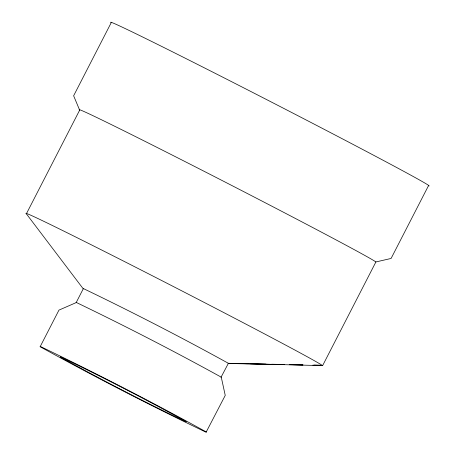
<?xml version="1.0" encoding="UTF-8"?>
<svg xmlns="http://www.w3.org/2000/svg" width="455" height="455" viewBox="0 0 455 455"><rect width="100%" height="100%" fill="white"/><g stroke="black" fill="none" stroke-linecap="round" stroke-linejoin="round"><path stroke-width="0.68" d="M76.4 302.507L58.957 310.111L40.131 346.738C94.629 376.774 150.031 405.257 206.092 432.25L225.242 395.401L221.267 377.172C173.696 350.947 125.341 326.07 76.4 302.507L76.11 302.7L83.242 288.834L26.367 213.827L79.653 110.156L73.636 95.783L111.168 22.75A179.02 2.497 27.2 0 1 267.711 100.151A179.02 2.497 27.2 0 1 428.917 185.93M247.548 363.71L228.393 363.3L220.976 377.366M83.242 288.834L83.527 288.635C132.468 312.198 180.828 337.075 228.393 363.3L322.618 365.627L375.898 261.955L391.095 258.451L428.633 185.418M40.131 346.738L40.461 346.517C96.523 373.504 151.924 401.992 206.422 432.028M228.393 363.3L228.103 363.5L284.597 364.586M289.539 364.683L302.956 364.938M312.847 365.132L320.61 365.28L314.229 365.143M250.386 363.772L265.993 364.108M271.663 364.227L284.432 364.506M292.946 364.688L302.876 364.899M26.367 213.827A167.059 2.332 27.2 0 1 162.742 281.076A167.059 2.332 27.2 0 1 322.618 365.627M79.653 110.156A167.059 2.332 27.2 0 1 216.023 177.399A167.059 2.332 27.2 0 1 375.898 261.955M60.549 356.902L60.299 357.073C101.573 379.828 143.535 401.418 186.004 421.865L186.254 421.694C144.98 398.938 103.018 377.349 60.549 356.902"/></g></svg>
